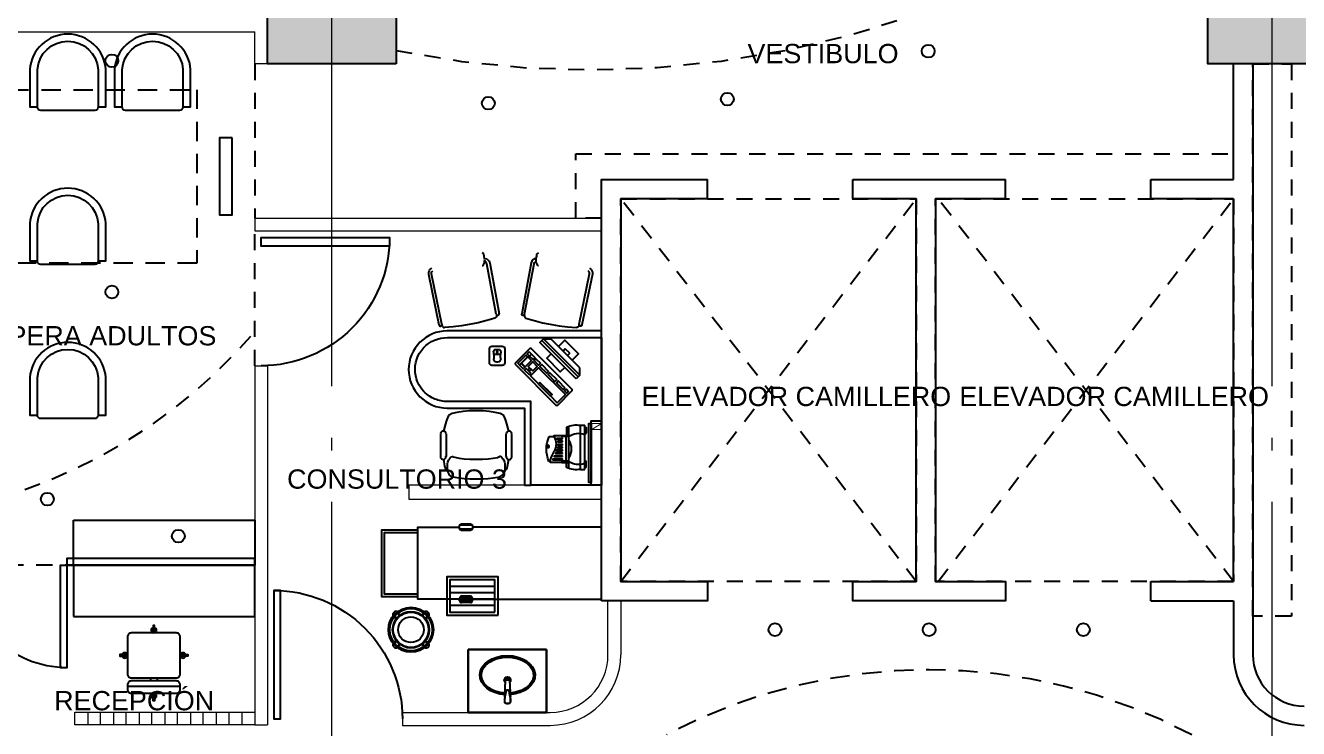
# Model space of a CAD drawing. Header units: metres. Extents: x -22 to 564, y 0 to 143.
# Drawn here: x 118.27 to 128.19, y 43.3 to 48.78 of the extents above; entities that cross this region are included whole.
import ezdxf
from ezdxf.enums import TextEntityAlignment as Align

# ---------------------------------------------------------------- set-up
doc = ezdxf.new("R2010")
doc.units = ezdxf.units.M
for name, pattern in [('EJES630', [6.3, 5.5, -0.4, 0, -0.4]), ('XREF 1N NEURO-ONCOLOGIA$0$CONJUNTO TLAHUAC$0$HIDDEN2', [0.1875, 0.125, -0.0625]), ('XREF 1N NEURO-ONCOLOGIA$0$HIDDE150', [0.24, 0.15, -0.09]), ('XREF 1N NEURO-ONCOLOGIA$0$HIDDEN2', [0.1875, 0.125, -0.0625])]:
    doc.linetypes.add(name, pattern=pattern)
doc.layers.add('EJES', color=11, linetype='EJES630', lineweight=0)
doc.layers.add('XREF 1N NEURO-ONCOLOGIA$0$MUROS DE TABLAROCA', color=150, linetype='Continuous', lineweight=13)
for name, color, linetype in [('TEXTO', 7, 'Continuous'), ('XREF 1N NEURO-ONCOLOGIA$0$-CG-M-WALL', 7, 'Continuous'), ('XREF 1N NEURO-ONCOLOGIA$0$CANCELES', 1, 'Continuous'), ('XREF 1N NEURO-ONCOLOGIA$0$COLUMNAS', 6, 'Continuous'), ('XREF 1N NEURO-ONCOLOGIA$0$CONTRAVENTEOS', 6, 'XREF 1N NEURO-ONCOLOGIA$0$HIDDEN2'), ('XREF 1N NEURO-ONCOLOGIA$0$LAMPARAS 1', 112, 'Continuous'), ('XREF 1N NEURO-ONCOLOGIA$0$MOBILIARIO', 161, 'Continuous'), ('XREF 1N NEURO-ONCOLOGIA$0$Mobiliario Fijo', 40, 'Continuous'), ('XREF 1N NEURO-ONCOLOGIA$0$MUROS', 3, 'Continuous'), ('XREF 1N NEURO-ONCOLOGIA$0$PLAFONES', 20, 'XREF 1N NEURO-ONCOLOGIA$0$HIDDE150'), ('XREF 1N NEURO-ONCOLOGIA$0$PROYECCIÓN', 8, 'XREF 1N NEURO-ONCOLOGIA$0$CONJUNTO TLAHUAC$0$HIDDEN2'), ('XREF 1N NEURO-ONCOLOGIA$0$PUERTAS', 253, 'Continuous'), ('XREF 1N NEURO-ONCOLOGIA$0$TEX-MOB', 4, 'Continuous')]:
    doc.layers.add(name, color=color, linetype=linetype)
doc.styles.add('100 LOCALES 25', font='arial.ttf', dxfattribs={"height": 0.25})
doc.styles.add('XREF 1N NEURO-ONCOLOGIA$0$HANDLET', font='romans.shx')
doc.styles.add('XREF 1N NEURO-ONCOLOGIA$0$Standard', font='arial.ttf')

# ---------------------------------------------------------------- blocks, each defined once
blk = doc.blocks.new('XREF 1N NEURO-ONCOLOGIA$0$C-1')
at = {"layer": 'XREF 1N NEURO-ONCOLOGIA$0$-CG-M-WALL', "true_color": 0x636466}
h = blk.add_hatch(color=251, dxfattribs=at)
h.dxf.hatch_style = 1
h.paths.add_polyline_path([(-0.5, -0.5), (-0.5, 0.5), (0.5, 0.5), (0.5, -0.5)])
blk.add_lwpolyline([(-0.5, -0.5), (-0.5, 0.5), (0.5, 0.5), (0.5, -0.5)], close=True)
blk = doc.blocks.new('XREF 1N NEURO-ONCOLOGIA$0$silla')
at = {"layer": 'XREF 1N NEURO-ONCOLOGIA$0$MOBILIARIO'}
for p, q in [((54.2588, 36.8035), (54.6688, 36.8035)), ((54.4388, 36.7364), (54.4388, 36.7603)), ((54.4888, 36.7364), (54.4888, 36.7603))]:
    blk.add_line(p, q, dxfattribs=at)
for points in [[(54.4576, 36.8561), (54.4576, 36.9147), (54.47, 36.9147), (54.47, 36.8561)], [(54.2588, 36.5552), (54.2003, 36.5552), (54.2003, 36.5676), (54.2588, 36.5676)], [(54.6688, 36.5552), (54.7274, 36.5552), (54.7274, 36.5676), (54.6688, 36.5676)], [(54.4576, 36.3864), (54.4576, 36.3279), (54.47, 36.3279), (54.47, 36.3864)]]:
    blk.add_lwpolyline(points, dxfattribs=at)
for points in [[(54.6688, 36.8261, 0.414214), (54.6388, 36.8561), (54.2888, 36.8561, 0.414214), (54.2588, 36.8261), (54.2588, 36.7903, 0.414214), (54.2888, 36.7603), (54.6388, 36.7603, 0.414214), (54.6688, 36.7903)], [(54.6688, 36.7064, 0.414214), (54.6388, 36.7364), (54.2888, 36.7364, 0.414214), (54.2588, 36.7064), (54.2588, 36.4164, 0.414214), (54.2888, 36.3864), (54.6388, 36.3864, 0.414214), (54.6688, 36.4164)]]:
    blk.add_lwpolyline(points, format="xyb", close=True, dxfattribs=at)
for centre, start, end in [((54.4638, 36.8777), 107.37707, 252.62293), ((54.4638, 36.8777), 287.37803, 72.62197), ((54.2372, 36.5614), 17.37803, 162.62197), ((54.6904, 36.5614), 17.37803, 162.62197), ((54.2372, 36.5614), 197.37707, 342.62293), ((54.6904, 36.5614), 197.37707, 342.62293), ((54.4638, 36.3648), 107.37707, 252.62293), ((54.4638, 36.3648), 287.37803, 72.62197)]:
    blk.add_arc(centre, 0.0207, start, end, dxfattribs=at)
blk = doc.blocks.new('XREF 1N NEURO-ONCOLOGIA$0$CUBETA 12 LTS.')
for p, q in [((-0.085315, 0.10129), (-0.100517, 0.117493)), ((0.093809, 0.101638), (0.109011, 0.116827)), ((-0.107193, 0.080763), (-0.122394, 0.096965)), ((0.115013, 0.080416), (0.130215, 0.095605)), ((0.115057, -0.098956), (0.131518, -0.114375)), ((-0.10653, -0.099559), (-0.122948, -0.114999)), ((-0.085233, -0.120713), (-0.101762, -0.136257)), ((0.093885, -0.12023), (0.110437, -0.135735))]:
    blk.add_line(p, q)
for radius in [0.175, 0.165, 0.1425, 0.1375, 0.1]:
    blk.add_circle((0.004027, -0.009632), radius)
for centre, radius, start, end in [((-0.111456, 0.107229), 0.025, 66.1336175, 204.7567324), ((-0.111456, 0.107229), 0.025, 350.0448587, 41.9194125), ((0.1207, 0.107041), 0.025, 139.3440172, 187.5758639), ((0.1207, 0.107041), 0.025, 334.6546961, 115.3453039), ((-0.111456, 0.107229), 0.025, 227.3991673, 276.3060249), ((0.1207, 0.107041), 0.025, 261.31761, 310.6559828), ((-0.112646, -0.126305), 0.025, 154.6546961, 295.3453039), ((-0.110622, -0.123922), 0.024704, 80.4656149, 137.8350516), ((-0.112646, -0.126305), 0.025, 67.5793503, 68.8803824), ((-0.112646, -0.126305), 0.025, 319.3440172, 7.2085921), ((0.120578, -0.126426), 0.025, 170.1748365, 220.5958258), ((0.120578, -0.126426), 0.025, 244.5962669, 25.2848029), ((0.120578, -0.126426), 0.025, 49.285598, 96.2599623)]:
    blk.add_arc(centre, radius, start, end)
blk = doc.blocks.new('XREF 1N NEURO-ONCOLOGIA$0$31230244')
for p, q in [((0.025, -0.075), (0.375, -0.075)), ((0.025, -0.125), (0.375, -0.125)), ((0.025, -0.175), (0.375, -0.175)), ((0.025, -0.225), (0.375, -0.225))]:
    blk.add_line(p, q)
for points in [[(0, -0.3), (0, 0), (0.4, 0), (0.4, -0.3)], [(0.025, -0.275), (0.025, -0.025), (0.375, -0.025), (0.375, -0.275)]]:
    blk.add_lwpolyline(points, close=True)
blk = doc.blocks.new('XREF 1N NEURO-ONCOLOGIA$0$A$Cf520a948')
at = {"layer": 'XREF 1N NEURO-ONCOLOGIA$0$MOBILIARIO', "rotation": 179.9999999911152}
blk.add_blockref('XREF 1N NEURO-ONCOLOGIA$0$31230244', (0.2, -0.275), dxfattribs=at)
blk = doc.blocks.new('XREF 1N NEURO-ONCOLOGIA$0$MEEXUNIV')
for p, q in [((-0.2962, -1.0062), (-0.2962, -1.1045)), ((-0.2662, -1.0062), (-0.2662, -1.1045)), ((0.2562, -1.0203), (0.2562, -1.0903)), ((0.2662, -1.0062), (0.2662, -1.1045)), ((0.2912, -1.0053), (0.2712, -1.0053)), ((0.3062, -1.0203), (0.3062, -1.0903)), ((0.2912, -1.1053), (0.2712, -1.1053))]:
    blk.add_line(p, q)
for points in [[(0.28, -1.0053), (0.28, 0), (-0.28, 0), (-0.28, -1.0053)], [(0.2962, -1.0062), (0.2962, -1.1045)], [(0.28, -1.1053), (0.28, -1.43), (-0.28, -1.43), (-0.28, -1.1053)], [(0.26, -1.43), (0.26, -1.71), (-0.26, -1.71), (-0.26, -1.43)], [(0.24, -1.43), (0.24, -1.69), (-0.24, -1.69), (-0.24, -1.43)]]:
    blk.add_lwpolyline(points)
blk.add_lwpolyline([(-0.2912, -1.1053, -0.414214), (-0.3062, -1.0903), (-0.3062, -1.0203, -0.414214), (-0.2912, -1.0053), (-0.2712, -1.0053, -0.414214), (-0.2562, -1.0203), (-0.2562, -1.0903, -0.414214), (-0.2712, -1.1053)], format="xyb", close=True)
for centre, start, end in [((0.2712, -1.0203), 90, 180), ((0.2912, -1.0203), 360, 90), ((0.2712, -1.0903), 180, 270), ((0.2912, -1.0903), 270, 360)]:
    blk.add_arc(centre, 0.015, start, end)
blk = doc.blocks.new('XREF 1N NEURO-ONCOLOGIA$0$XREFCE5$0$A$C70061E05')
for points in [[(-0.25, 0), (0.25, 0), (0.25, -0.08), (-0.25, -0.08)], [(-0.2292, -0.08), (0.2292, -0.08), (0.2292, -0.1), (-0.2292, -0.1)]]:
    blk.add_lwpolyline(points, close=True)
at = {"insert": (-0.2409, -0.0038), "char_height": 0.07, "attachment_point": 1, "style": 'XREF 1N NEURO-ONCOLOGIA$0$Standard'}
blk.add_mtext_dynamic_manual_height_columns('N', width=0.075455, gutter_width=1.5693, heights=[0], dxfattribs=at)
blk = doc.blocks.new('XREF 1N NEURO-ONCOLOGIA$0$XR-00$0$Teclado-01')
blk.add_lwpolyline([(0, -0.2225), (0, 0.2225, -0.4142136), (0.01, 0.2325), (0.165, 0.2325, -0.4142136), (0.175, 0.2225), (0.175, -0.2225, -0.4142136), (0.165, -0.2325), (0.01, -0.2325, -0.4142136)], format="xyb", close=True)
for points in [[(0.03, 0.2175), (0.05, 0.2175), (0.05, 0.1925), (0.03, 0.1925)], [(0.065, 0.2175), (0.155, 0.2175), (0.155, 0.2), (0.065, 0.2)], [(0.03, 0.1525), (0.05, 0.1525), (0.05, 0.1925), (0.03, 0.1925)], [(0.03, 0.0925), (0.05, 0.0925), (0.05, 0.1425), (0.03, 0.1425)], [(0.065, 0.1575), (0.135, 0.1575), (0.135, 0.1975), (0.065, 0.1975)], [(0.065, 0.0925), (0.115, 0.0925), (0.115, 0.1425), (0.065, 0.1425)], [(0.1175, 0.12625), (0.135, 0.12625), (0.135, 0.10875), (0.1175, 0.10875)], [(0.1375, 0.1575), (0.155, 0.1575), (0.155, 0.1975), (0.1375, 0.1975)], [(0.1375, 0.0925), (0.155, 0.0925), (0.155, 0.1425), (0.1375, 0.1425)], [(0.03, 0.0025), (0.05, 0.0025), (0.05, 0.0775), (0.03, 0.0775)], [(0.155, -0.1425), (0.1375, -0.1425), (0.1375, -0.01), (0.155, -0.01), (0.155, 0.0775), (0.065, 0.0775), (0.065, -0.2175), (0.155, -0.2175)], [(0.03, -0.0875), (0.05, -0.0875), (0.05, -0.0125), (0.03, -0.0125)], [(0.14, -0.14), (0.155, -0.14), (0.155, -0.0125), (0.14, -0.0125)], [(0.03, -0.1775), (0.05, -0.1775), (0.05, -0.1025), (0.03, -0.1025)], [(0.03, -0.2175), (0.05, -0.2175), (0.05, -0.1925), (0.03, -0.1925)]]:
    blk.add_lwpolyline(points, close=True)
blk = doc.blocks.new('XREF 1N NEURO-ONCOLOGIA$0$XR-00$0$monitor delgado-01')
for p, q in [((-0.2, 0.09), (-0.16, 0.13)), ((-0.16, 0.13), (0.16, 0.13)), ((-0.025, 0.155), (0.025, 0.155)), ((-0.025, 0.155), (-0.025, 0.13)), ((0.025, 0.155), (0.025, 0.13)), ((0.2, 0.09), (0.16, 0.13)), ((-0.2, 0.07), (0.2, 0.07))]:
    blk.add_line(p, q)
for points in [[(0.075, 0.13), (0.075, 0.2), (-0.075, 0.2), (-0.075, 0.13)], [(-0.075, 0.05), (-0.075, 0), (0.075, 0), (0.075, 0.05)]]:
    blk.add_lwpolyline(points)
blk.add_lwpolyline([(-0.2, 0.05), (0.2, 0.05), (0.2, 0.09), (-0.2, 0.09)], close=True)
blk = doc.blocks.new('XREF 1N NEURO-ONCOLOGIA$0$XR-00$0$Mouse')
for p, q in [((-0.0015, -0.0395), (-0.0006, -0.0395)), ((-0.0015, -0.0565), (-0.0006, -0.0565)), ((-0.0011, -0.0395), (-0.0011, -0.0255)), ((-0.0011, -0.0565), (-0.0011, -0.0655)), ((-0.0032, -0.1255), (0.0011, -0.1255))]:
    blk.add_line(p, q)
blk.add_lwpolyline([(0.06, -0.13), (0.06, -0.02, 0.414214), (0.04, 0), (-0.04, 0, 0.414214), (-0.06, -0.02), (-0.06, -0.13, 0.414214), (-0.04, -0.15), (0.04, -0.15, 0.414214)], format="xyb", close=True)
blk.add_lwpolyline([(0.0289, -0.0455, 0.414214), (0.0089, -0.0255), (-0.0111, -0.0255, 0.414214), (-0.0311, -0.0455)], format="xyb")
for centre, radius, start, end in [((-0.1822, -0.0805), 0.1551, 353.62508, 13.0396), ((-0.0032, -0.1005), 0.025, 173.62508, 270), ((-0.0011, 0.055), 0.1206, 257.19113, 282.80887), ((0.0118, -0.048), 0.0158, 147.74432, 212.25568), ((-0.0015, -0.0397), 0.0002, 90, 135.32936), ((-0.0015, -0.0563), 0.0002, 224.67064, 270), ((-0.0006, -0.0397), 0.0002, 44.67064, 90), ((-0.0006, -0.0563), 0.0002, 270, 315.32936), ((-0.0139, -0.048), 0.0158, 327.74432, 32.25568), ((0.0011, -0.1005), 0.025, 270, 6.37492), ((0.1801, -0.0805), 0.1551, 166.9604, 186.37492)]:
    blk.add_arc(centre, radius, start, end)
blk = doc.blocks.new('XREF 1N NEURO-ONCOLOGIA$0$XR-00$0$impresora laser')
at = {"ltscale": 0.007}
for points in [[(29.976, 41.9496), (30.319, 41.9496)], [(29.976, 41.915), (29.976, 41.9496)], [(29.9922, 41.9496), (29.9922, 41.9587), (30.0318, 41.9587), (30.0419, 41.9539)], [(30.0419, 41.9496), (30.0419, 41.9539), (30.0318, 41.9587)], [(30.3028, 41.9496), (30.3028, 41.9587), (30.2633, 41.9587), (30.2531, 41.9539)], [(30.2531, 41.9496), (30.2531, 41.9539), (30.2633, 41.9587)], [(30.319, 41.915), (30.319, 41.9496)], [(29.9759, 41.9148), (30.3191, 41.9148)], [(29.9841, 41.824), (30.3109, 41.824)], [(29.9915, 41.8076), (30.0304, 41.8076)], [(30.0397, 41.8047), (30.2322, 41.8047)], [(30.2313, 41.7098), (30.2395, 41.7098), (30.2395, 41.8076)], [(30.3035, 41.8076), (30.2395, 41.8076)], [(30.2313, 41.672), (30.2313, 41.7098)]]:
    blk.add_lwpolyline(points, dxfattribs=at)
for points in [[(30.0304, 41.824), (30.0397, 41.824), (30.0397, 41.7695), (30.0304, 41.7695)], [(30.2395, 41.824), (30.2322, 41.824), (30.2322, 41.7695), (30.2395, 41.7695)], [(30.0513, 41.7757), (30.0546, 41.7757), (30.0546, 41.6998), (30.0513, 41.6998)], [(30.0766, 41.7757), (30.08, 41.7757), (30.08, 41.7101), (30.0766, 41.7101)], [(30.0991, 41.7757), (30.1025, 41.7757), (30.1025, 41.7197), (30.0991, 41.7197)], [(30.1211, 41.7757), (30.1244, 41.7757), (30.1244, 41.7286), (30.1211, 41.7286)], [(30.1436, 41.7757), (30.147, 41.7757), (30.147, 41.7366), (30.1436, 41.7366)], [(30.1655, 41.7757), (30.1689, 41.7757), (30.1689, 41.7386), (30.1655, 41.7386)], [(30.1914, 41.7757), (30.1948, 41.7757), (30.1948, 41.7395), (30.1914, 41.7395)], [(30.2134, 41.7757), (30.2167, 41.7757), (30.2167, 41.7326), (30.2134, 41.7326)]]:
    blk.add_lwpolyline(points, close=True, dxfattribs=at)
for points in [[(30.0304, 41.8076), (30.0304, 41.6829), (30.0505, 41.6829, 0.229403)], [(30.0382, 41.6829), (30.0382, 41.6699, 0.789733)]]:
    blk.add_lwpolyline(points, format="xyb", dxfattribs=at)
for centre, radius, start, end in [((30.1308, 41.9), 0.1179, 155.1201, 220.11203), ((30.1394, 41.9), 0.1179, 319.88797, 24.8799), ((30.1378, 41.8837), 0.1649, 169.05236, 207.45903), ((30.1351, 41.7054), 0.1375, 59.61293, 120.38707), ((30.1572, 41.8837), 0.1649, 332.54097, 10.94764), ((30.1738, 41.6133), 0.1123, 59.19702, 121.2004), ((30.1325, 41.8851), 0.2349, 246.33396, 294.8774), ((29.9248, 42.0857), 0.4219, 287.32328, 296.87645)]:
    blk.add_arc(centre, radius, start, end, dxfattribs=at)
blk.add_ellipse((30.1541, 41.6652), major_axis=(-0.00987, 0), ratio=0.593756, dxfattribs=at)
blk = doc.blocks.new('XREF 1N NEURO-ONCOLOGIA$0$SILLA ATENCION')
for p, q in [((-0.2207, 0.4783), (-0.2287, 0.4703)), ((-0.2128, 0.4836), (-0.2207, 0.4783)), ((-0.2049, 0.4888), (-0.2128, 0.4836)), ((-0.1996, 0.4915), (-0.2049, 0.4888)), ((-0.1837, 0.4941), (-0.1996, 0.4915)), ((-0.152, 0.4994), (-0.1837, 0.4941)), ((-0.115, 0.5047), (-0.152, 0.4994)), ((-0.0727, 0.5074), (-0.115, 0.5047)), ((-0.0225, 0.5074), (-0.0727, 0.5074)), ((0.0224, 0.5074), (-0.0225, 0.5074)), ((0.0647, 0.5047), (0.0224, 0.5074)), ((0.1017, 0.4995), (0.0647, 0.5047)), ((0.1334, 0.4942), (0.1017, 0.4995)), ((0.1466, 0.4915), (0.1334, 0.4942)), ((0.1545, 0.4889), (0.1466, 0.4915)), ((0.1624, 0.4863), (0.1545, 0.4889)), ((0.1704, 0.481), (0.1624, 0.4863)), ((0.1783, 0.473), (0.1704, 0.481)), ((-0.2604, 0.4122), (-0.2683, 0.362)), ((-0.2551, 0.4333), (-0.2604, 0.4122)), ((-0.2392, 0.4439), (-0.2551, 0.4333)), ((-0.2339, 0.4571), (-0.2392, 0.4439)), ((-0.2366, 0.4571), (-0.2392, 0.4439)), ((-0.2392, 0.4439), (-0.2339, 0.4571)), ((-0.2392, 0.4439), (-0.2392, 0.4413)), ((-0.2392, 0.4228), (-0.2392, 0.4439)), ((-0.2392, 0.4439), (-0.2392, 0.4439)), ((-0.2392, 0.4122), (-0.2392, 0.4228)), ((-0.2392, 0.4016), (-0.2392, 0.4122)), ((-0.2392, 0.3911), (-0.2392, 0.4016)), ((-0.2366, 0.3831), (-0.2392, 0.3911)), ((-0.2339, 0.4571), (-0.2366, 0.4571)), ((-0.2313, 0.3673), (-0.2366, 0.3831)), ((-0.2287, 0.4703), (-0.2339, 0.4571)), ((-0.2339, 0.4571), (-0.2287, 0.4703)), ((0.1889, 0.4519), (0.1783, 0.473)), ((0.1862, 0.3832), (0.181, 0.3673)), ((0.1889, 0.3911), (0.1862, 0.3832)), ((0.1889, 0.4519), (0.1889, 0.4519)), ((0.1994, 0.444), (0.1889, 0.4519)), ((0.1889, 0.4519), (0.1889, 0.444)), ((0.1889, 0.4519), (0.1889, 0.4519)), ((0.1889, 0.4519), (0.1889, 0.4519)), ((0.1889, 0.4519), (0.1889, 0.4519)), ((0.1889, 0.4466), (0.1889, 0.4519)), ((0.1889, 0.444), (0.1889, 0.4334)), ((0.1889, 0.4334), (0.1889, 0.4228)), ((0.1889, 0.4228), (0.1889, 0.4123)), ((0.1889, 0.4123), (0.1889, 0.4017)), ((0.1889, 0.4017), (0.1889, 0.3911)), ((0.21, 0.4123), (0.1994, 0.444)), ((0.21, 0.4123), (0.21, 0.4123)), ((0.218, 0.3621), (0.21, 0.4123)), ((-0.2921, 0.3408), (-0.292, 0.1717)), ((-0.2683, 0.362), (-0.2683, 0.362)), ((-0.2683, 0.362), (-0.2683, 0.362)), ((-0.2498, 0.3409), (-0.2497, 0.1717)), ((-0.2313, 0.3673), (-0.2286, 0.3594)), ((-0.2286, 0.3594), (-0.2207, 0.3514)), ((-0.2207, 0.3514), (-0.2128, 0.3435)), ((-0.2128, 0.3435), (-0.2048, 0.3409)), ((-0.2048, 0.3409), (-0.1996, 0.3409)), ((-0.1837, 0.3462), (-0.1996, 0.3409)), ((-0.152, 0.3514), (-0.1837, 0.3462)), ((-0.115, 0.3567), (-0.152, 0.3514)), ((-0.0727, 0.3594), (-0.115, 0.3567)), ((-0.0225, 0.3594), (-0.0727, 0.3594)), ((0.0224, 0.3594), (-0.0225, 0.3594)), ((0.0647, 0.3568), (0.0224, 0.3594)), ((0.1017, 0.3515), (0.0647, 0.3568)), ((0.1334, 0.3462), (0.1017, 0.3515)), ((0.1466, 0.3436), (0.1334, 0.3462)), ((0.1466, 0.3436), (0.1545, 0.3436)), ((0.1545, 0.3436), (0.1625, 0.3462)), ((0.1625, 0.3462), (0.1704, 0.3541)), ((0.1704, 0.3541), (0.1783, 0.3621)), ((0.1783, 0.3621), (0.181, 0.3673)), ((0.1995, 0.1718), (0.1995, 0.3409)), ((0.218, 0.3621), (0.218, 0.3621)), ((0.2418, 0.1718), (0.2417, 0.3409)), ((-0.2656, 0.1506), (-0.2656, 0.14)), ((-0.2656, 0.14), (-0.2497, 0.0792)), ((0.1995, 0.0793), (0.2153, 0.1401)), ((0.2153, 0.1401), (0.2153, 0.1507)), ((-0.2497, 0.0792), (-0.2444, 0.0634)), ((-0.2444, 0.0634), (-0.2444, 0.0634)), ((-0.2444, 0.0634), (-0.2444, 0.0634)), ((-0.2444, 0.0634), (-0.2312, 0.0343)), ((-0.2312, 0.0343), (-0.2048, 0.0185)), ((-0.2048, 0.0185), (-0.1678, 0.0105)), ((-0.1678, 0.0105), (-0.1229, 0.0053)), ((-0.1229, 0.0053), (-0.0753, 0)), ((-0.0251, 0), (0.0251, 0)), ((0.0251, 0), (0.0727, 0.0053)), ((0.0727, 0.0053), (0.1176, 0.0106)), ((0.1176, 0.0106), (0.1546, 0.0185)), ((0.1546, 0.0185), (0.181, 0.0344)), ((0.181, 0.0344), (0.1942, 0.0635)), ((0.1942, 0.0635), (0.1995, 0.0793)), ((0.1942, 0.0635), (0.1942, 0.0635)), ((0.1942, 0.0635), (0.1942, 0.0635)), ((-0.0753, 0), (-0.0198, 0))]:
    blk.add_line(p, q)
for centre, start, end in [((-0.2709, 0.3409), 353.00833, 187.00833), ((0.2206, 0.3409), 352.00833, 186.00833), ((-0.2709, 0.1717), 187.00833, 353.00833), ((0.2206, 0.1718), 186.00833, 352.00833)]:
    blk.add_arc(centre, 0.0211, start, end)
blk = doc.blocks.new('XREF 1N NEURO-ONCOLOGIA$0$SILLA-EJECUTIVA')
for p, q in [((0.206, 0.224), (0.216, 0.232)), ((0.216, 0.232), (0.228, 0.239)), ((0.228, 0.239), (0.245, 0.243)), ((0.245, 0.243), (0.704, 0.238)), ((0.149, 0.2), (0.146, 0.194)), ((0.153, 0.202), (0.149, 0.2)), ((0.157, 0.205), (0.153, 0.202)), ((0.163, 0.206), (0.157, 0.205)), ((0.177, 0.205), (0.163, 0.206)), ((0.197, 0.205), (0.177, 0.205)), ((0.209, 0.204), (0.197, 0.205)), ((0.198, 0.205), (0.206, 0.224)), ((0.223, 0.2), (0.209, 0.204)), ((0.227, 0.206), (0.223, 0.2)), ((0.234, 0.196), (0.223, 0.2)), ((0.23, 0.209), (0.227, 0.206)), ((0.233, 0.212), (0.23, 0.209)), ((0.236, 0.214), (0.233, 0.212)), ((0.246, 0.188), (0.234, 0.196)), ((0.241, 0.215), (0.236, 0.214)), ((0.247, 0.216), (0.241, 0.215)), ((0.256, 0.181), (0.246, 0.188)), ((0.704, 0.212), (0.247, 0.216)), ((0.258, 0.179), (0.256, 0.181)), ((0.259, 0.176), (0.258, 0.179)), ((0.259, 0.173), (0.259, 0.176)), ((0.716, 0.211), (0.719, 0.211)), ((0.719, 0.211), (0.724, 0.21)), ((0.724, 0.21), (0.73, 0.206)), ((0.73, 0.206), (0.734, 0.2)), ((0.734, 0.2), (0.736, 0.194)), ((0.736, 0.194), (0.74, 0.153)), ((0.74, 0.153), (0.744, 0.106)), ((0.744, 0.106), (0.748, 0.041)), ((0.748, 0.041), (0.749, -0.009)), ((0.746, -0.11), (0.74, -0.184)), ((0.749, -0.009), (0.746, -0.11)), ((0.74, -0.184), (0.731, -0.262)), ((0.193, -0.274), (0.201, -0.293)), ((0.201, -0.293), (0.211, -0.3)), ((0.211, -0.3), (0.223, -0.307)), ((0.222, -0.275), (0.218, -0.268)), ((0.225, -0.278), (0.222, -0.275)), ((0.223, -0.307), (0.24, -0.311)), ((0.229, -0.281), (0.225, -0.278)), ((0.232, -0.282), (0.229, -0.281)), ((0.236, -0.284), (0.232, -0.282)), ((0.242, -0.284), (0.236, -0.284)), ((0.24, -0.311), (0.699, -0.306)), ((0.699, -0.28), (0.242, -0.284)), ((0.697, -0.28), (0.701, -0.28)), ((0.704, -0.282), (0.699, -0.28)), ((0.699, -0.306), (0.705, -0.305)), ((0.701, -0.28), (0.706, -0.28)), ((0.708, -0.284), (0.704, -0.282)), ((0.705, -0.305), (0.708, -0.302)), ((0.706, -0.28), (0.711, -0.28)), ((0.711, -0.287), (0.708, -0.284)), ((0.708, -0.302), (0.711, -0.298)), ((0.711, -0.28), (0.714, -0.279)), ((0.712, -0.292), (0.711, -0.287)), ((0.711, -0.298), (0.712, -0.292)), ((0.714, -0.279), (0.719, -0.278)), ((0.719, -0.278), (0.725, -0.274)), ((0.725, -0.274), (0.729, -0.269)), ((0.729, -0.269), (0.731, -0.262))]:
    blk.add_line(p, q)
blk.add_arc((0.704, 0.225), 0.013, 269.4862, 89.4862)
blk = doc.blocks.new('XREF 1N NEURO-ONCOLOGIA$0$A$C35ba1ef8')
at = {"layer": 'XREF 1N NEURO-ONCOLOGIA$0$Mobiliario Fijo'}
for p, q in [((0.49, 0.61), (0, 0.61)), ((0, 0.61), (0, 0)), ((0, 0), (0, 0.61)), ((0, 0.61), (0.49, 0.61)), ((0.49, 0), (0.49, 0.61)), ((0.49, 0.61), (0.49, 0)), ((0, 0), (0.49, 0)), ((0.49, 0), (0, 0))]:
    blk.add_line(p, q, dxfattribs=at)
for radius in [0.025, 0.0175]:
    blk.add_circle((0.2377, 0.305), radius, dxfattribs=at)
at = {"layer": 'XREF 1N NEURO-ONCOLOGIA$0$Mobiliario Fijo', "extrusion": (0, 0, -1)}
blk.add_ellipse((0.1993, 0.305), major_axis=(0, -0.215), ratio=0.709302, start_param=4.791428, end_param=10.907664, dxfattribs=at)
at = {"layer": 'XREF 1N NEURO-ONCOLOGIA$0$Mobiliario Fijo'}
blk.add_open_spline([(0.3393, 0.2887), (0.337, 0.2492), (0.3265, 0.2108), (0.2777, 0.1213), (0.2246, 0.0929), (0.1271, 0.1171), (0.0818, 0.1714), (0.0497, 0.3139), (0.0644, 0.3976), (0.1377, 0.5016), (0.1921, 0.5201), (0.2874, 0.4783), (0.3279, 0.4156), (0.3382, 0.3351), (0.3389, 0.3282), (0.3393, 0.3213)], degree=3, knots=[4.791428, 4.791428, 4.791428, 4.791428, 5.367357, 5.367357, 6.457084, 6.457084, 7.54681, 7.54681, 8.636537, 8.636537, 9.726264, 9.726264, 10.81599, 10.81599, 10.916607, 10.916607, 10.916607, 10.916607], dxfattribs=at)
blk.add_wipeout([(0.4172, 0.3179), (0.4173, 0.3177), (0.4179, 0.3165), (0.4183, 0.3156), (0.4184, 0.3153), (0.4187, 0.3144), (0.4189, 0.3139), (0.4192, 0.3129), (0.4194, 0.312), (0.4197, 0.3107), (0.4198, 0.3102), (0.4199, 0.3094), (0.42, 0.3084), (0.4201, 0.3076), (0.4201, 0.3071), (0.4201, 0.3053), (0.42, 0.3038), (0.42, 0.3036), (0.4199, 0.3027), (0.4198, 0.3017), (0.4197, 0.3013), (0.4194, 0.3), (0.4194, 0.2998), (0.419, 0.2985), (0.4188, 0.2978), (0.4183, 0.2964), (0.4181, 0.2961), (0.4177, 0.2951), (0.4173, 0.2944), (0.4172, 0.2942), (0.4172, 0.2933), (0.4171, 0.2929), (0.417, 0.2921), (0.417, 0.2917), (0.4168, 0.2911), (0.4168, 0.2908), (0.4166, 0.2903), (0.4165, 0.2898), (0.4163, 0.2894), (0.4162, 0.2891), (0.416, 0.2887), (0.4157, 0.2882), (0.4156, 0.2879), (0.4153, 0.2874), (0.4149, 0.2869), (0.4146, 0.2864), (0.4144, 0.2861), (0.4143, 0.286), (0.414, 0.2857), (0.4138, 0.2855), (0.4136, 0.2853), (0.4134, 0.2851), (0.4131, 0.2848), (0.4129, 0.2846), (0.4126, 0.2844), (0.4124, 0.2842), (0.4121, 0.284), (0.4114, 0.2835), (0.411, 0.2832), (0.4106, 0.283), (0.4102, 0.2828), (0.4099, 0.2826), (0.4092, 0.2823), (0.4084, 0.2821), (0.4072, 0.2817), (0.4065, 0.2816), (0.405, 0.2814), (0.405, 0.2814), (0.4033, 0.2814), (0.3848, 0.2813), (0.3828, 0.2815), (0.3822, 0.2816), (0.3814, 0.2818), (0.3806, 0.282), (0.3801, 0.2822), (0.3794, 0.2825), (0.3786, 0.2829), (0.3779, 0.2833), (0.3776, 0.2835), (0.3673, 0.2842), (0.2767, 0.2888), (0.2373, 0.2908), (0.2367, 0.291), (0.2365, 0.2914), (0.2365, 0.2921), (0.2364, 0.2932), (0.2365, 0.3205), (0.2365, 0.3207), (0.2368, 0.3211), (0.2371, 0.3212), (0.2374, 0.3213), (0.3776, 0.3286), (0.3782, 0.329), (0.3799, 0.3298), (0.3809, 0.3301), (0.3822, 0.3304), (0.3833, 0.3306), (0.3856, 0.3307), (0.3895, 0.3307), (0.4057, 0.3306), (0.4074, 0.3303), (0.4099, 0.3294), (0.4117, 0.3284), (0.4131, 0.3272), (0.4144, 0.3259), (0.4159, 0.3235), (0.417, 0.3202), (0.4173, 0.3177), (0.4172, 0.2942), (0.4172, 0.2934), (0.4171, 0.2926), (0.4169, 0.2915), (0.4168, 0.2909), (0.4164, 0.291), (0.4162, 0.2903), (0.4161, 0.2898), (0.4157, 0.2889), (0.4154, 0.2882), (0.4151, 0.2877), (0.4143, 0.2866), (0.4139, 0.2862), (0.4131, 0.2854), (0.4131, 0.2854), (0.4124, 0.2848), (0.4118, 0.2845), (0.4114, 0.2842), (0.4107, 0.2839), (0.4101, 0.2836), (0.4092, 0.2833), (0.4086, 0.2832), (0.4081, 0.2831), (0.4075, 0.283), (0.4072, 0.283), (0.4067, 0.283), (0.4063, 0.283), (0.4063, 0.283), (0.4021, 0.283), (0.3991, 0.283), (0.3835, 0.2836), (0.3807, 0.2838), (0.3779, 0.284), (0.3759, 0.2842), (0.3733, 0.2845), (0.37, 0.2849), (0.32, 0.2942), (0.3186, 0.2947), (0.3177, 0.2952), (0.3172, 0.2955), (0.3165, 0.2962), (0.3158, 0.297), (0.3153, 0.2979), (0.3151, 0.2984), (0.3147, 0.3002), (0.3147, 0.3116), (0.3148, 0.3127), (0.3153, 0.3142), (0.3157, 0.3149), (0.3161, 0.3154), (0.3167, 0.3161), (0.3175, 0.3168), (0.3181, 0.3171), (0.3186, 0.3174), (0.32, 0.3178), (0.3211, 0.318), (0.3604, 0.3257), (0.3623, 0.326), (0.3641, 0.3263), (0.3663, 0.3266), (0.3678, 0.3268), (0.3698, 0.3271), (0.3708, 0.3273), (0.3724, 0.3275), (0.3737, 0.3276), (0.3747, 0.3277), (0.3762, 0.3279), (0.3779, 0.3281), (0.3844, 0.3286), (0.4067, 0.3291), (0.4079, 0.329), (0.4103, 0.3284), (0.4122, 0.3274), (0.4128, 0.3269), (0.4135, 0.3264), (0.414, 0.3258), (0.4144, 0.3253), (0.4149, 0.3246), (0.4155, 0.3237), (0.4158, 0.323), (0.4161, 0.3222), (0.4162, 0.3218), (0.4164, 0.3211), (0.4165, 0.3206), (0.4165, 0.32), (0.4165, 0.3196), (0.4165, 0.2929), (0.4165, 0.2922), (0.4165, 0.2916), (0.4164, 0.291), (0.4168, 0.2909), (0.417, 0.2919), (0.4171, 0.2923), (0.4171, 0.2927), (0.4172, 0.2933), (0.4172, 0.2939), (0.4172, 0.2944), (0.4174, 0.306)]).dxf.layer = 'XREF 1N NEURO-ONCOLOGIA$0$Mobiliario Fijo'
for p, q in [((0.3568, 0.325), (0.32, 0.3178)), ((0.32, 0.2942), (0.3568, 0.2871)), ((0.3673, 0.2842), (0.3674, 0.2842))]:
    blk.add_line(p, q, dxfattribs=at)
for points in [[(0.3991, 0.283), (0.4067, 0.283, 0.414214), (0.4165, 0.2929), (0.4165, 0.3192, 0.414214), (0.4067, 0.3291), (0.3991, 0.3291)], [(0.3674, 0.2842), (0.2373, 0.2908, 0.002922), (0.2373, 0.2908, -0.394171), (0.2365, 0.2916)]]:
    blk.add_lwpolyline(points, format="xyb", dxfattribs=at)
for centre, radius, start, end in [((0.3991, 0.1074), 0.2216, 90, 101.01422), ((0.3945, 0.306), 0.0257, 332.49037, 27.1455), ((0.3991, 0.5046), 0.2216, 258.98578, 270)]:
    blk.add_arc(centre, radius, start, end, dxfattribs=at)
blk.add_rational_spline([(0.2365, 0.3205), (0.2365, 0.3212), (0.2373, 0.3213), (0.3023, 0.3246), (0.3674, 0.3279)], [1, 0.731045521611, 1, 1, 1], degree=2, knots=[0, 0, 0, 1.501887, 1.501887, 2.501887, 2.501887, 2.501887], dxfattribs=at)
for points, knots in [([(0.2365, 0.2916), (0.2365, 0.2916), (0.2365, 0.2916), (0.2365, 0.2916), (0.2365, 0.2916), (0.2365, 0.2916), (0.2365, 0.2916), (0.2364, 0.2964), (0.2363, 0.3012), (0.2362, 0.306), (0.2363, 0.3108), (0.2364, 0.3157), (0.2365, 0.3205), (0.2365, 0.3205), (0.2365, 0.3205), (0.2365, 0.3205), (0.2365, 0.3205), (0.2365, 0.3205), (0.2365, 0.3205), (0.2365, 0.3205), (0.2365, 0.3205), (0.2365, 0.3205), (0.2365, 0.3205), (0.2365, 0.3205), (0.2365, 0.3205), (0.2365, 0.3205), (0.2365, 0.3205), (0.2365, 0.3205), (0.2365, 0.3205), (0.2365, 0.3205), (0.2365, 0.3205)], [7, 7, 7, 7, 8, 8, 8, 9, 9, 9, 10, 10, 10, 11, 11, 11, 12, 12, 12, 13, 13, 13, 14, 14, 14, 15, 15, 15, 16, 16, 16, 17, 17, 17, 17]), ([(0.2362, 0.306), (0.2362, 0.306), (0.2362, 0.306), (0.2362, 0.306), (0.2362, 0.306)], [0, 0, 0, 0, 0.002816, 1, 1, 1, 1]), ([(0.32, 0.2942), (0.3194, 0.2944), (0.3179, 0.2949), (0.3162, 0.2963), (0.315, 0.2982), (0.3147, 0.2997), (0.3146, 0.3006), (0.3146, 0.3008), (0.3146, 0.3043), (0.3146, 0.3078), (0.3146, 0.3113), (0.3146, 0.3114), (0.3147, 0.3123), (0.315, 0.3139), (0.3161, 0.3156), (0.3176, 0.317), (0.319, 0.3176), (0.3199, 0.3178), (0.32, 0.3178)], [0, 0, 0, 0, 0.234233, 0.499666, 0.704873, 0.949506, 1, 1, 1, 2, 2, 2, 2.050461, 2.294933, 2.500004, 2.704389, 2.948859, 3, 3, 3, 3]), ([(0.3776, 0.3286), (0.3775, 0.3286), (0.3767, 0.3285), (0.3753, 0.3284), (0.3731, 0.3282), (0.3703, 0.3281), (0.3682, 0.3279), (0.3671, 0.3279)], [0.6038179, 0.6038179, 0.6038179, 0.6038179, 0.6217035, 0.6863283, 0.7680475, 0.8726046, 1, 1, 1, 1]), ([(0.3776, 0.2835), (0.378, 0.2832), (0.379, 0.2826), (0.3808, 0.2819), (0.3836, 0.2813), (0.3872, 0.2813), (0.3929, 0.2814), (0.3981, 0.2814), (0.4028, 0.2814), (0.4057, 0.2814), (0.4083, 0.2819), (0.4105, 0.2829), (0.4123, 0.284), (0.4139, 0.2855), (0.4152, 0.2872), (0.4162, 0.2892), (0.4171, 0.2917), (0.4172, 0.2936), (0.4172, 0.2949), (0.4173, 0.2986), (0.4174, 0.3023), (0.4174, 0.306), (0.4174, 0.3098), (0.4173, 0.3135), (0.4172, 0.3172), (0.4172, 0.3178), (0.4172, 0.3191), (0.4169, 0.3212), (0.4161, 0.3232), (0.415, 0.3251), (0.4136, 0.3268), (0.412, 0.3283), (0.4101, 0.3294), (0.4081, 0.3302), (0.4053, 0.3308), (0.4017, 0.3308), (0.396, 0.3306), (0.3908, 0.3306), (0.3861, 0.3307), (0.3832, 0.3307), (0.3806, 0.3301), (0.3788, 0.3294), (0.3779, 0.3288), (0.3776, 0.3286)], [0, 0, 0, 0, 0.030155, 0.075225, 0.120291, 0.209196, 0.29837, 0.475282, 0.534978, 0.594602, 0.653475, 0.698568, 0.743661, 0.788756, 0.833851, 0.878921, 0.923991, 1, 1, 1, 2, 2, 2, 3, 3, 3, 3.037302, 3.083018, 3.128733, 3.174448, 3.220163, 3.26525, 3.310338, 3.355419, 3.400498, 3.489465, 3.578701, 3.755734, 3.815479, 3.875151, 3.934065, 3.97918, 4, 4, 4, 4]), ([(0.3674, 0.2842), (0.3674, 0.2842), (0.3674, 0.2842), (0.3674, 0.2843), (0.3674, 0.2843)], [0, 0, 0, 0, 0.566627, 1, 1, 1, 1]), ([(0.3674, 0.2842), (0.3685, 0.2841), (0.3704, 0.284), (0.3731, 0.2838), (0.3751, 0.2837), (0.3765, 0.2836), (0.3773, 0.2835), (0.3776, 0.2835), (0.3776, 0.2835)], [0, 0, 0, 0, 0.1168544, 0.2231045, 0.306143, 0.3531837, 0.387216, 0.3894105, 0.3894105, 0.3894105, 0.3894105])]:
    blk.add_open_spline(points, degree=3, knots=knots, dxfattribs=at)
blk = doc.blocks.new('XREF 1N NEURO-ONCOLOGIA$0$Ref Arq Nivel 2$0$Silla 2')
blk.add_lwpolyline([(-0.2154, -0.025, -0.414214), (-0.1904, 0), (0.1904, 0, -0.414214), (0.2154, -0.025)], format="xyb")
blk.add_lwpolyline([(-0.2154, -0.29), (-0.2154, -0.025), (-0.2692, -0.025), (-0.2692, -0.29, 0.928571), (0.2692, -0.29), (0.2692, -0.025), (0.2154, -0.025), (0.2154, -0.29, -0.928571)], format="xyb", close=True)
blk = doc.blocks.new('XREF 1N NEURO-ONCOLOGIA')
at = {"layer": 'XREF 1N NEURO-ONCOLOGIA$0$CANCELES'}
blk.add_lwpolyline([(10.3223, 25.8194), (10.3223, 25.8694), (11.1223, 25.8694), (11.1223, 25.8194), (10.3223, 25.8194, -0.414214), (11.1223, 26.6194)], format="xyb", dxfattribs=at)
blk.add_lwpolyline([(11.1223, 24.3576), (11.1723, 24.3576), (11.1723, 25.8194), (11.1223, 25.8194)], close=True, dxfattribs=at)
at = {"layer": 'XREF 1N NEURO-ONCOLOGIA$0$CONTRAVENTEOS', "color": 3, "elevation": 0}
blk.add_lwpolyline([(10.7239, 16.5876), (15.0239, 16.5876), (15.0239, 16.2876), (10.7239, 16.2876)], close=True, dxfattribs=at)
at = {"layer": 'XREF 1N NEURO-ONCOLOGIA$0$LAMPARAS 1'}
blk.add_lwpolyline([(14.4486, 24.5326), (14.4486, 24.6326), (13.8486, 24.6326), (13.8486, 24.5326)], close=True, dxfattribs=at)
for centre in [(11.6349, 25.9718), (13.2482, 25.4693), (15.0489, 25.4693), (11.3475, 24.952), (14.7184, 22.5395, 0), (14.7505, 20.6782, 0), (10.6189, 20.3076), (10.6189, 19.1075), (15.124, 19.1149, 0), (10.6189, 17.9075)]:
    blk.add_circle(centre, 0.05, dxfattribs=at)
at = {"layer": 'XREF 1N NEURO-ONCOLOGIA$0$MOBILIARIO', "elevation": 0, "flags": 128}
for points in [[(11.7449, 22.2576), (11.7449, 22.2076), (11.7949, 22.2076), (12.3949, 22.2076), (12.3949, 22.8581, -0.103331), (12.4147, 22.9546), (12.4245, 22.9772), (12.4371, 22.9982), (12.4517, 23.0179, -0.151403), (12.5726, 23.0977), (12.5961, 23.1045, -0.444445), (12.8925, 22.8838), (12.8949, 22.8581), (12.8949, 21.7076), (12.8949, 21.6576), (12.9449, 21.6576), (12.9449, 22.8593, 0.414214), (12.6449, 23.1593, 0.414214), (12.3449, 22.8593), (12.3449, 22.2576)], [(12.4517, 23.0179, -0.151403), (12.5726, 23.0977), (12.5961, 23.1045, -0.444445), (12.8925, 22.8838), (12.8949, 22.8581), (12.8949, 21.7076), (12.8949, 21.6576), (11.7949, 21.6576), (11.7449, 21.6576), (11.7449, 21.7076), (11.7449, 22.2076), (11.7949, 22.2076), (12.3949, 22.2076), (12.3949, 22.8581, -0.103331), (12.4147, 22.9546), (12.4245, 22.9772), (12.4371, 22.9982), (12.4517, 23.0179)]]:
    blk.add_lwpolyline(points, format="xyb", close=True, dxfattribs=at)
at = {"layer": 'XREF 1N NEURO-ONCOLOGIA$0$Mobiliario Fijo', "linetype": 'Continuous'}
for points in [[(10.7223, 25.7694), (10.7223, 24.3576), (11.1223, 24.3576), (11.1223, 25.7694)], [(11.4723, 25.7694), (11.4723, 24.3576), (11.1223, 24.3576), (11.1223, 25.7694)]]:
    blk.add_lwpolyline(points, close=True, dxfattribs=at)
at = {"layer": 'XREF 1N NEURO-ONCOLOGIA$0$MUROS'}
for p, q in [((13.9739, 20.8326), (14.1239, 20.8326)), ((13.9739, 19.7024), (14.1239, 19.7024)), ((13.9739, 18.5126), (14.1239, 18.5126)), ((10.8439, 17.3824), (10.9939, 17.3824)), ((10.8439, 17.3824), (10.8439, 16.7376)), ((10.9939, 17.3824), (10.9939, 16.7376)), ((13.9739, 16.7376), (13.9739, 17.3824)), ((13.9739, 17.3824), (14.1239, 17.3824)), ((14.1239, 17.3824), (14.1239, 16.7376)), ((10.8439, 16.7376), (10.4239, 16.7376)), ((10.9939, 16.7376), (13.9739, 16.7376)), ((14.1239, 16.7376), (15.0239, 16.7376)), ((15.0239, 16.5876), (10.4239, 16.5876))]:
    blk.add_line(p, q, dxfattribs=at)
for points in [[(13.9739, 20.8326), (13.9739, 21.5076), (10.9939, 21.5076), (10.9939, 20.8326), (10.8439, 20.8326), (10.8439, 21.6576)], [(10.8439, 21.6576), (14.1239, 21.6576), (14.1239, 20.8326)], [(13.9739, 18.5126), (13.9739, 19.0576), (10.9939, 19.0576), (10.9939, 18.5126), (10.8439, 18.5126), (10.8439, 19.7024), (10.9939, 19.7024), (10.9939, 19.2076), (13.9739, 19.2076), (13.9739, 19.7024)], [(14.1239, 19.7024), (14.1239, 18.5126)]]:
    blk.add_lwpolyline(points, dxfattribs=at)
for radius in [0.55, 0.4]:
    blk.add_arc((10.4239, 16.1876), radius, 90, 180, dxfattribs=at)
at = {"layer": 'XREF 1N NEURO-ONCOLOGIA$0$MUROS DE TABLAROCA'}
for p, q in [((9.8773, 24.3576), (9.8773, 24.2593)), ((12.6739, 24.3576), (9.8773, 24.3576)), ((12.6739, 24.3576), (12.6739, 24.2576)), ((13.7239, 24.3576), (13.7239, 21.6576)), ((13.8239, 24.3576), (13.7239, 24.3576)), ((13.8239, 24.3576), (13.8239, 21.6576)), ((15.0239, 24.3576), (15.2739, 24.3576)), ((15.0239, 24.2576), (15.0239, 24.3576)), ((12.6739, 24.2576), (9.8773, 24.2576)), ((9.8739, 23.2076), (9.8739, 22.0576)), ((9.9739, 23.2076), (9.8739, 23.2076)), ((9.9739, 23.2076), (9.9739, 22.0576)), ((11.7449, 23.1576), (11.6349, 23.1576)), ((11.6349, 23.1576), (11.6349, 21.6576)), ((11.7449, 21.6576), (11.7449, 23.1576)), ((10.4239, 21.6076), (10.8439, 21.6076)), ((10.8439, 21.5076), (10.4239, 21.5076))]:
    blk.add_line(p, q, dxfattribs=at)
blk.add_lwpolyline([(16.0239, 26.2076), (15.9239, 26.2076), (15.2739, 26.2076), (15.2739, 24.3576)], dxfattribs=at)
at = {"layer": 'XREF 1N NEURO-ONCOLOGIA$0$MUROS DE TABLAROCA', "color": 8}
blk.add_lwpolyline([(9.8773, 25.7576), (9.9773, 25.7576), (9.9773, 24.3576), (9.8773, 24.3576)], close=True, dxfattribs=at)
at = {"layer": 'XREF 1N NEURO-ONCOLOGIA$0$MUROS DE TABLAROCA'}
for points in [[(9.8773, 25.6576), (9.8773, 25.7576), (9.9773, 25.7576), (9.9773, 25.6576)], [(9.8773, 25.4576), (9.8773, 25.5576), (9.9773, 25.5576), (9.9773, 25.4576)], [(9.8773, 25.2576), (9.8773, 25.3576), (9.9773, 25.3576), (9.9773, 25.2576)], [(9.8773, 25.0576), (9.8773, 25.1576), (9.9773, 25.1576), (9.9773, 25.0576)], [(9.8773, 24.8576), (9.8773, 24.9576), (9.9773, 24.9576), (9.9773, 24.8576)], [(9.8773, 24.6576), (9.8773, 24.7576), (9.9773, 24.7576), (9.9773, 24.6576)], [(9.8773, 24.4576), (9.8773, 24.5576), (9.9773, 24.5576), (9.9773, 24.4576)]]:
    blk.add_lwpolyline(points, close=True, dxfattribs=at)
for radius in [0.55, 0.45]:
    blk.add_arc((10.4239, 22.0576), radius, 180, 270, dxfattribs=at)
at = {"layer": 'XREF 1N NEURO-ONCOLOGIA$0$PLAFONES'}
blk.add_lwpolyline([(14.8239, 24.8076), (13.4732, 24.8076), (13.4732, 27.0176), (14.8239, 27.0176)], close=True, dxfattribs=at)
blk.add_arc((5.921, 19.1075), 4.3854, 332.20147, 27.79853, dxfattribs=at)
at = {"layer": 'XREF 1N NEURO-ONCOLOGIA$0$PROYECCIÓN'}
for p, q in [((11.1223, 24.3576), (11.1223, 27.4694)), ((12.6739, 24.3576), (13.7239, 24.3576)), ((15.0239, 24.3576, 0), (13.8239, 24.3576, 0)), ((10.9939, 19.2076), (13.9739, 21.5076)), ((10.9939, 21.5076), (13.9739, 19.2076)), ((10.9939, 16.7376), (13.9739, 19.0376)), ((10.9939, 19.0376), (13.9739, 16.7376))]:
    blk.add_line(p, q, dxfattribs=at)
blk.add_lwpolyline([(11.4723, 27.4694, 0.215231), (12.9388, 24.3576)], format="xyb", dxfattribs=at)
at = {"layer": 'XREF 1N NEURO-ONCOLOGIA$0$PROYECCIÓN', "elevation": 0}
blk.add_lwpolyline([(15.1287, 23.2576, 0.269286), (17.6239, 15.9376, 0.256404)], format="xyb", dxfattribs=at)
at = {"layer": 'XREF 1N NEURO-ONCOLOGIA$0$PROYECCIÓN'}
blk.add_lwpolyline([(13.8239, 21.6576), (13.8239, 21.8576), (14.3239, 21.8576), (14.3239, 16.7376)], dxfattribs=at)
at = {"layer": 'XREF 1N NEURO-ONCOLOGIA$0$PROYECCIÓN', "elevation": 0}
for points in [[(10.9939, 21.5076), (13.9739, 21.5076), (13.9739, 19.2076), (10.9939, 19.2076)], [(10.9939, 19.0576), (13.9739, 19.0576), (13.9739, 16.7376), (10.9939, 16.7376)]]:
    blk.add_lwpolyline(points, close=True, dxfattribs=at)
at = {"layer": 'XREF 1N NEURO-ONCOLOGIA$0$PUERTAS', "elevation": 0}
for points in [[(13.6739, 23.3076), (13.6058, 23.3076), (13.6058, 24.3076), (13.6739, 24.3076), (13.6739, 23.3076, -0.414214), (12.6739, 24.3076)], [(10.9239, 24.2076), (9.9239, 24.2076), (9.9239, 24.1576), (10.9239, 24.1576), (10.9239, 24.2076, -0.414214), (9.9239, 23.2076)]]:
    blk.add_lwpolyline(points, format="xyb", dxfattribs=at)
at = {"layer": 'XREF 1N NEURO-ONCOLOGIA$0$COLUMNAS'}
for p in [(15.5239, 23.7576, 0), (15.5239, 16.4376, 0)]:
    blk.add_blockref('XREF 1N NEURO-ONCOLOGIA$0$C-1', p, dxfattribs=at)
at = {"layer": 'XREF 1N NEURO-ONCOLOGIA$0$MOBILIARIO'}
for name, p, xscale, yscale, zscale, rotation in [('XREF 1N NEURO-ONCOLOGIA$0$Ref Arq Nivel 2$0$Silla 2', (12.2623, 25.8124, 0.0024), 1.099999999999994, 1.099999999999994, 1.099999999999994, 90.0000000181912), ('XREF 1N NEURO-ONCOLOGIA$0$Ref Arq Nivel 2$0$Silla 2', (13.4623, 25.8124, 0.0024), 1.099999999999994, 1.099999999999994, 1.099999999999994, 90.0000000181912), ('XREF 1N NEURO-ONCOLOGIA$0$Ref Arq Nivel 2$0$Silla 2', (14.6623, 25.8124, 0.0024), 1.099999999999994, 1.099999999999994, 1.099999999999994, 90.0000000181912), ('XREF 1N NEURO-ONCOLOGIA$0$Ref Arq Nivel 2$0$Silla 2', (14.6623, 25.1528, 0.0024), 1.099999999999994, 1.099999999999994, 1.099999999999994, 90.0000000181912), ('XREF 1N NEURO-ONCOLOGIA$0$SILLA-EJECUTIVA', (13.6452, 22.7776, 0), 0.8766981129959265, 0.8766981129959265, 0.8766981129959265, 191.0316254705849), ('XREF 1N NEURO-ONCOLOGIA$0$SILLA ATENCION', (12.3221, 22.6602, 0), 1.043243553442507, 1.043243553442507, 1.043243553442507, 89.99167378246166), ('XREF 1N NEURO-ONCOLOGIA$0$SILLA-EJECUTIVA', (13.6452, 21.956, 0), -0.8766981129959261, 0.8766981129959261, 0.8766981129959261, 348.9683745294149)]:
    blk.add_blockref(name, p, dxfattribs=dict(at, xscale=xscale, yscale=yscale, zscale=zscale, rotation=rotation))
for name, p, rotation in [('XREF 1N NEURO-ONCOLOGIA$0$silla', (46.9797, -29.3209), 90.00000000000001), ('XREF 1N NEURO-ONCOLOGIA$0$CUBETA 12 LTS.', (10.628, 23.1454), 270), ('XREF 1N NEURO-ONCOLOGIA$0$MEEXUNIV', (11.1359, 21.6577, 0.0277), 180), ('XREF 1N NEURO-ONCOLOGIA$0$XREFCE5$0$A$C70061E05', (11.9949, 21.6576, 0), 180)]:
    blk.add_blockref(name, p, dxfattribs=dict(at, rotation=rotation))
at = {"layer": 'XREF 1N NEURO-ONCOLOGIA$0$MOBILIARIO', "xscale": -1, "rotation": 90}
blk.add_blockref('XREF 1N NEURO-ONCOLOGIA$0$A$Cf520a948', (10.7559, 22.663, 0.0277), dxfattribs=at)
at = {"layer": 'XREF 1N NEURO-ONCOLOGIA$0$MOBILIARIO', "extrusion": (0, 0, -1), "zscale": -1}
for name, p, rotation in [('XREF 1N NEURO-ONCOLOGIA$0$XR-00$0$Mouse', (-12.8267, 22.4709, -0.0277), 90.00005726941065), ('XREF 1N NEURO-ONCOLOGIA$0$XR-00$0$Teclado-01', (-12.6492, 22.0466, -0.0277), 45.00005726941071), ('XREF 1N NEURO-ONCOLOGIA$0$XR-00$0$monitor delgado-01', (-12.6789, 22.0318, -0.0277), 135.0000572694117), ('XREF 1N NEURO-ONCOLOGIA$0$XR-00$0$impresora laser', (18.1088, 63.7371, -0.0277), 180.0000572694106)]:
    blk.add_blockref(name, p, dxfattribs=dict(at, rotation=rotation))
at = {"layer": 'XREF 1N NEURO-ONCOLOGIA$0$TEX-MOB', "style": 'XREF 1N NEURO-ONCOLOGIA$0$HANDLET'}
for p in [(1.7, 4.5847, 0), (1.7073, 2.0138, 0)]:
    blk.add_attdef('234', text='', height=0.075, rotation=180, dxfattribs=at).set_placement(p, align=Align.MIDDLE_CENTER)
at = {"layer": 'XREF 1N NEURO-ONCOLOGIA$0$Mobiliario Fijo', "rotation": 180}
blk.add_blockref('XREF 1N NEURO-ONCOLOGIA$0$A$C35ba1ef8', (10.4639, 22.6953), dxfattribs=at)

msp = doc.modelspace()

# ---------------------------------------------------------------- block references
at = {"rotation": 90}
msp.add_blockref('XREF 1N NEURO-ONCOLOGIA', (144.4169, 33.4511), dxfattribs=at)

# ---------------------------------------------------------------- next in the draw order: linework, layer by layer
at = {"layer": 'EJES'}
for p, q in [((120.6596, 33.165), (120.6596, 58.55)), ((127.9797, 33.165), (127.9796, 58.55))]:
    msp.add_line(p, q, dxfattribs=at)

# ---------------------------------------------------------------- next in the draw order: texts
at = {"layer": 'TEXTO', "color": 0, "char_height": 0.15, "attachment_point": 7, "style": '100 LOCALES 25'}
for s, insert, width in [('VESTIBULO', (123.8954, 48.479), 2.117181), ('\\pxqc;SALA DE ESPERA ADULTOS ', (116.7527, 46.2817, 0), 3.175196), ('ELEVADOR CAMILLERO', (123.0704, 45.8091, 0), 2.306067), ('ELEVADOR CAMILLERO', (125.5445, 45.8091, 0), 2.306067), ('\\pxqc;CONSULTORIO 3', (120.2462, 45.1658, 0), 1.841851), ('\\pxqc;RECEPCIÓN', (118.1999, 43.4401, 0), 1.841851)]:
    msp.add_mtext(s, dxfattribs=dict(at, insert=insert, width=width))

doc.saveas('drawing.dxf')
